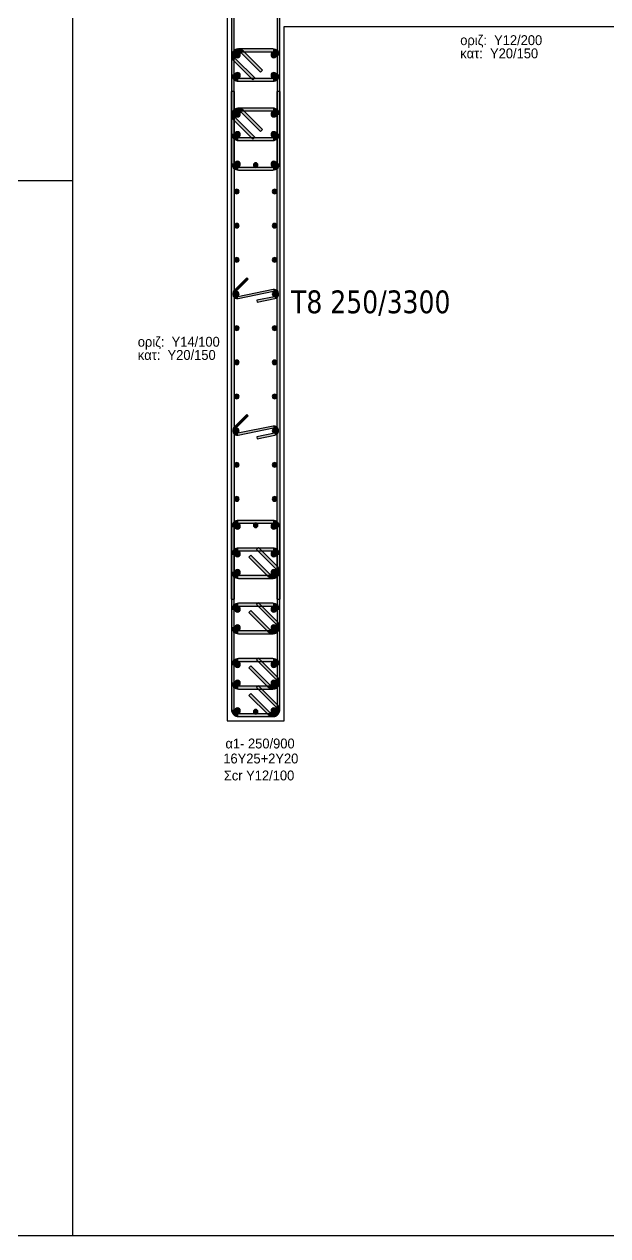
# Model space of a CAD drawing. Header units: millimetres. Extents: x -2171 to 1563, y -1758 to -1505.
# Drawn here: x -1283.82 to -1271, y -1630.29 to -1603.69 of the extents above; entities that cross this region are included whole.
import ezdxf

# ---------------------------------------------------------------- set-up
doc = ezdxf.new("R2010")
doc.units = ezdxf.units.MM
for name, color, linetype in [('-S_TEXT', 3, 'Continuous'), ('Col_Det', 7, 'Continuous'), ('Col_Det_Fill', 7, 'Continuous'), ('Geo_Col_Pro_1', 7, 'Continuous'), ('pinakaki', 153, 'Continuous')]:
    doc.layers.add(name, color=color, linetype=linetype)
doc.styles.add('S1Arl22_b_934_161', font='arial.ttf', dxfattribs={"width": 0.933629, "height": 0.002175})
doc.styles.get("Standard").update_dxf_attribs({"font": 'tahoma.ttf'})

msp = doc.modelspace()

# ---------------------------------------------------------------- hatches: boundary and pattern name
at = {"layer": 'Col_Det_Fill'}
for color, points in [(252, [(-1279.2034, -1602.7374), (-1279.2634, -1602.7374), (-1279.2634, -1606.7474), (-1279.2034, -1606.7474)]), (252, [(-1278.2634, -1606.7474), (-1278.2034, -1606.7474), (-1278.2034, -1602.7374), (-1278.2634, -1602.7374)]), (252, [(-1279.0497, -1604.3238), (-1279.0073, -1604.2814, 0.6681786), (-1279.2634, -1604.3874), (-1279.2034, -1604.3874, -0.6681786)]), (252, [(-1279.1134, -1604.2974), (-1279.1134, -1604.2374, 0.6681786), (-1279.2194, -1604.4935), (-1279.177, -1604.4511, -0.6681786)]), (252, [(-1279.2034, -1604.3874), (-1279.2634, -1604.3874), (-1279.2634, -1604.7974), (-1279.2034, -1604.7974)]), (252, [(-1279.177, -1604.4511), (-1279.2194, -1604.4935), (-1278.7952, -1604.9177), (-1278.7527, -1604.8753)]), (56, [(-1279.1328, -1604.3055, 0.4142136), (-1279.1953, -1604.368, 0.4142136), (-1279.1328, -1604.4305, 0.4142136), (-1279.0703, -1604.368, 0.4142136)]), (252, [(-1278.3534, -1604.2974), (-1278.3534, -1604.2374), (-1279.1134, -1604.2374), (-1279.1134, -1604.2974)]), (252, [(-1278.6255, -1604.748), (-1278.583, -1604.7056), (-1279.0073, -1604.2814), (-1279.0497, -1604.3238)]), (56, [(-1278.3339, -1604.3055, 0.4142136), (-1278.3964, -1604.368, 0.4142136), (-1278.3339, -1604.4305, 0.4142136), (-1278.2714, -1604.368, 0.4142136)]), (252, [(-1278.2634, -1604.3874), (-1278.2034, -1604.3874, 0.4142136), (-1278.3534, -1604.2374), (-1278.3534, -1604.2974, -0.4142136)]), (252, [(-1278.2634, -1604.7974), (-1278.2034, -1604.7974), (-1278.2034, -1604.3874), (-1278.2634, -1604.3874)]), (252, [(-1279.2034, -1604.7974), (-1279.2634, -1604.7974, 0.4142136), (-1279.1134, -1604.9474), (-1279.1134, -1604.8874, -0.4142136)]), (56, [(-1279.1328, -1604.7544, 0.4142136), (-1279.1953, -1604.8169, 0.4142136), (-1279.1328, -1604.8794, 0.4142136), (-1279.0703, -1604.8169, 0.4142136)]), (252, [(-1279.1134, -1604.8874), (-1279.1134, -1604.9474), (-1278.3534, -1604.9474), (-1278.3534, -1604.8874)]), (56, [(-1278.3339, -1604.7544, 0.4142136), (-1278.3964, -1604.8169, 0.4142136), (-1278.3339, -1604.8794, 0.4142136), (-1278.2714, -1604.8169, 0.4142136)]), (252, [(-1278.3534, -1604.8874), (-1278.3534, -1604.9474, 0.4142136), (-1278.2034, -1604.7974), (-1278.2634, -1604.7974, -0.4142136)]), (252, [(-1279.1984, -1605.1701), (-1279.2684, -1605.1701), (-1279.2684, -1616.3148), (-1279.1984, -1616.3148)]), (252, [(-1278.2684, -1616.3148), (-1278.1984, -1616.3148), (-1278.1984, -1605.1701), (-1278.2684, -1605.1701)]), (252, [(-1279.0497, -1605.6238), (-1279.0073, -1605.5814, 0.6681786), (-1279.2634, -1605.6874), (-1279.2034, -1605.6874, -0.6681786)]), (252, [(-1279.1134, -1605.5974), (-1279.1134, -1605.5374, 0.6681786), (-1279.2194, -1605.7935), (-1279.177, -1605.7511, -0.6681786)]), (252, [(-1278.3534, -1605.5974), (-1278.3534, -1605.5374), (-1279.1134, -1605.5374), (-1279.1134, -1605.5974)]), (252, [(-1278.2634, -1605.6874), (-1278.2034, -1605.6874, 0.4142136), (-1278.3534, -1605.5374), (-1278.3534, -1605.5974, -0.4142136)]), (252, [(-1279.2034, -1605.6874), (-1279.2634, -1605.6874), (-1279.2634, -1606.0974), (-1279.2034, -1606.0974)]), (252, [(-1279.177, -1605.7511), (-1279.2194, -1605.7935), (-1278.7952, -1606.2177), (-1278.7527, -1606.1753)]), (56, [(-1279.1328, -1605.6055, 0.4142136), (-1279.1953, -1605.668, 0.4142136), (-1279.1328, -1605.7305, 0.4142136), (-1279.0703, -1605.668, 0.4142136)]), (252, [(-1278.6255, -1606.048), (-1278.583, -1606.0056), (-1279.0073, -1605.5814), (-1279.0497, -1605.6238)]), (56, [(-1278.3339, -1605.6055, 0.4142136), (-1278.3964, -1605.668, 0.4142136), (-1278.3339, -1605.7305, 0.4142136), (-1278.2714, -1605.668, 0.4142136)]), (252, [(-1278.2634, -1606.0974), (-1278.2034, -1606.0974), (-1278.2034, -1605.6874), (-1278.2634, -1605.6874)]), (56, [(-1279.1328, -1606.0544, 0.4142136), (-1279.1953, -1606.1169, 0.4142136), (-1279.1328, -1606.1794, 0.4142136), (-1279.0703, -1606.1169, 0.4142136)]), (56, [(-1278.3339, -1606.0544, 0.4142136), (-1278.3964, -1606.1169, 0.4142136), (-1278.3339, -1606.1794, 0.4142136), (-1278.2714, -1606.1169, 0.4142136)]), (252, [(-1279.2034, -1606.0974), (-1279.2634, -1606.0974, 0.4142136), (-1279.1134, -1606.2474), (-1279.1134, -1606.1874, -0.4142136)]), (252, [(-1279.1134, -1606.1874), (-1279.1134, -1606.2474), (-1278.3534, -1606.2474), (-1278.3534, -1606.1874)]), (252, [(-1278.3534, -1606.1874), (-1278.3534, -1606.2474, 0.4142136), (-1278.2034, -1606.0974), (-1278.2634, -1606.0974, -0.4142136)]), (252, [(-1279.2034, -1606.7474), (-1279.2634, -1606.7474, 0.4142136), (-1279.1134, -1606.8974), (-1279.1134, -1606.8374, -0.4142136)]), (56, [(-1279.1328, -1606.7044, 0.4142136), (-1279.1953, -1606.7669, 0.4142136), (-1279.1328, -1606.8294, 0.4142136), (-1279.0703, -1606.7669, 0.4142136)]), (252, [(-1279.1134, -1606.8374), (-1279.1134, -1606.8974), (-1278.3534, -1606.8974), (-1278.3534, -1606.8374)]), (133, [(-1278.7334, -1606.7374, 0.4142136), (-1278.7834, -1606.7874, 0.4142136), (-1278.7334, -1606.8374, 0.4142136), (-1278.6834, -1606.7874, 0.4142136)]), (56, [(-1278.3339, -1606.7044, 0.4142136), (-1278.3964, -1606.7669, 0.4142136), (-1278.3339, -1606.8294, 0.4142136), (-1278.2714, -1606.7669, 0.4142136)]), (252, [(-1278.3534, -1606.8374), (-1278.3534, -1606.8974, 0.4142136), (-1278.2034, -1606.7474), (-1278.2634, -1606.7474, -0.4142136)]), (133, [(-1279.1484, -1607.4179, 0.4142136), (-1279.0984, -1607.3679, 0.4142136), (-1279.1484, -1607.3179, 0.4142136), (-1279.1984, -1607.3679, 0.4142136)]), (133, [(-1278.3184, -1607.4179, 0.4142136), (-1278.2684, -1607.3679, 0.4142136), (-1278.3184, -1607.3179, 0.4142136), (-1278.3684, -1607.3679, 0.4142136)]), (133, [(-1279.1484, -1608.1678, 0.4142136), (-1279.0984, -1608.1178, 0.4142136), (-1279.1484, -1608.0678, 0.4142136), (-1279.1984, -1608.1178, 0.4142136)]), (133, [(-1278.3184, -1608.1678, 0.4142136), (-1278.2684, -1608.1178, 0.4142136), (-1278.3184, -1608.0678, 0.4142136), (-1278.3684, -1608.1178, 0.4142136)]), (133, [(-1279.1484, -1608.9177, 0.4142136), (-1279.0984, -1608.8677, 0.4142136), (-1279.1484, -1608.8177, 0.4142136), (-1279.1984, -1608.8677, 0.4142136)]), (133, [(-1278.3184, -1608.9177, 0.4142136), (-1278.2684, -1608.8677, 0.4142136), (-1278.3184, -1608.8177, 0.4142136), (-1278.3684, -1608.8677, 0.4142136)]), (252, [(-1279.2091, -1609.5469), (-1279.1808, -1609.5751), (-1278.8979, -1609.2923), (-1278.9262, -1609.264)]), (252, [(-1278.3402, -1609.5587), (-1278.3481, -1609.5195), (-1279.1265, -1609.6764), (-1279.1186, -1609.7156)]), (252, [(-1278.3165, -1609.6764), (-1278.3086, -1609.7156, 1), (-1278.3481, -1609.5195), (-1278.3402, -1609.5587, -1)]), (252, [(-1279.1186, -1609.7156), (-1279.1265, -1609.6764, -0.7426155), (-1279.1808, -1609.5751), (-1279.2091, -1609.5469, 0.7426155)]), (133, [(-1279.1484, -1609.6676, 0.4142136), (-1279.0984, -1609.6176, 0.4142136), (-1279.1484, -1609.5676, 0.4142136), (-1279.1984, -1609.6176, 0.4142136)]), (252, [(-1278.7086, -1609.7554), (-1278.7007, -1609.7946), (-1278.3086, -1609.7156), (-1278.3165, -1609.6764)]), (133, [(-1278.3184, -1609.6676, 0.4142136), (-1278.2684, -1609.6176, 0.4142136), (-1278.3184, -1609.5676, 0.4142136), (-1278.3684, -1609.6176, 0.4142136)]), (133, [(-1279.1484, -1610.4175, 0.4142136), (-1279.0984, -1610.3675, 0.4142136), (-1279.1484, -1610.3175, 0.4142136), (-1279.1984, -1610.3675, 0.4142136)]), (133, [(-1278.3184, -1610.4175, 0.4142136), (-1278.2684, -1610.3675, 0.4142136), (-1278.3184, -1610.3175, 0.4142136), (-1278.3684, -1610.3675, 0.4142136)]), (133, [(-1279.1484, -1611.1674, 0.4142136), (-1279.0984, -1611.1174, 0.4142136), (-1279.1484, -1611.0674, 0.4142136), (-1279.1984, -1611.1174, 0.4142136)]), (133, [(-1278.3184, -1611.1674, 0.4142136), (-1278.2684, -1611.1174, 0.4142136), (-1278.3184, -1611.0674, 0.4142136), (-1278.3684, -1611.1174, 0.4142136)]), (133, [(-1279.1484, -1611.9173, 0.4142136), (-1279.0984, -1611.8673, 0.4142136), (-1279.1484, -1611.8173, 0.4142136), (-1279.1984, -1611.8673, 0.4142136)]), (133, [(-1278.3184, -1611.9173, 0.4142136), (-1278.2684, -1611.8673, 0.4142136), (-1278.3184, -1611.8173, 0.4142136), (-1278.3684, -1611.8673, 0.4142136)]), (252, [(-1279.2091, -1612.5465), (-1279.1808, -1612.5747), (-1278.8979, -1612.2919), (-1278.9262, -1612.2636)]), (252, [(-1279.1186, -1612.7152), (-1279.1265, -1612.676, -0.7426155), (-1279.1808, -1612.5747), (-1279.2091, -1612.5465, 0.7426155)]), (133, [(-1279.1484, -1612.6672, 0.4142136), (-1279.0984, -1612.6172, 0.4142136), (-1279.1484, -1612.5672, 0.4142136), (-1279.1984, -1612.6172, 0.4142136)]), (252, [(-1278.3402, -1612.5583), (-1278.3481, -1612.5191), (-1279.1265, -1612.676), (-1279.1186, -1612.7152)]), (252, [(-1278.7086, -1612.755), (-1278.7007, -1612.7942), (-1278.3086, -1612.7152), (-1278.3165, -1612.676)]), (133, [(-1278.3184, -1612.6672, 0.4142136), (-1278.2684, -1612.6172, 0.4142136), (-1278.3184, -1612.5672, 0.4142136), (-1278.3684, -1612.6172, 0.4142136)]), (252, [(-1278.3165, -1612.676), (-1278.3086, -1612.7152, 1), (-1278.3481, -1612.5191), (-1278.3402, -1612.5583, -1)]), (133, [(-1279.1484, -1613.4171, 0.4142136), (-1279.0984, -1613.3671, 0.4142136), (-1279.1484, -1613.3171, 0.4142136), (-1279.1984, -1613.3671, 0.4142136)]), (133, [(-1278.3184, -1613.4171, 0.4142136), (-1278.2684, -1613.3671, 0.4142136), (-1278.3184, -1613.3171, 0.4142136), (-1278.3684, -1613.3671, 0.4142136)]), (133, [(-1279.1484, -1614.167, 0.4142136), (-1279.0984, -1614.117, 0.4142136), (-1279.1484, -1614.067, 0.4142136), (-1279.1984, -1614.117, 0.4142136)]), (133, [(-1278.3184, -1614.167, 0.4142136), (-1278.2684, -1614.117, 0.4142136), (-1278.3184, -1614.067, 0.4142136), (-1278.3684, -1614.117, 0.4142136)]), (252, [(-1279.1134, -1614.6474), (-1279.1134, -1614.5874, 0.4142136), (-1279.2634, -1614.7374), (-1279.2034, -1614.7374, -0.4142136)]), (252, [(-1278.3534, -1614.6474), (-1278.3534, -1614.5874), (-1279.1134, -1614.5874), (-1279.1134, -1614.6474)]), (252, [(-1278.2634, -1614.7374), (-1278.2034, -1614.7374, 0.4142136), (-1278.3534, -1614.5874), (-1278.3534, -1614.6474, -0.4142136)]), (252, [(-1279.2034, -1614.7374), (-1279.2634, -1614.7374), (-1279.2634, -1618.7474), (-1279.2034, -1618.7474)]), (12, [(-1279.1328, -1614.7805, 0.4142136), (-1279.0703, -1614.718, 0.4142136), (-1279.1328, -1614.6555, 0.4142136), (-1279.1953, -1614.718, 0.4142136)]), (133, [(-1278.7334, -1614.7474, 0.4142136), (-1278.6834, -1614.6974, 0.4142136), (-1278.7334, -1614.6474, 0.4142136), (-1278.7834, -1614.6974, 0.4142136)]), (12, [(-1278.3339, -1614.7805, 0.4142136), (-1278.2714, -1614.718, 0.4142136), (-1278.3339, -1614.6555, 0.4142136), (-1278.3964, -1614.718, 0.4142136)]), (252, [(-1278.2634, -1618.7474), (-1278.2034, -1618.7474), (-1278.2034, -1614.7374), (-1278.2634, -1614.7374)]), (252, [(-1279.1134, -1615.2546), (-1279.1134, -1615.1946, 0.4142136), (-1279.2634, -1615.3446), (-1279.2034, -1615.3446, -0.4142136)]), (252, [(-1279.2034, -1615.3446), (-1279.2634, -1615.3446), (-1279.2634, -1615.7117), (-1279.2034, -1615.7117)]), (56, [(-1279.1328, -1615.3876, 0.4142136), (-1279.0703, -1615.3251, 0.4142136), (-1279.1328, -1615.2626, 0.4142136), (-1279.1953, -1615.3251, 0.4142136)]), (252, [(-1278.3534, -1615.2546), (-1278.3534, -1615.1946), (-1279.1134, -1615.1946), (-1279.1134, -1615.2546)]), (252, [(-1278.8413, -1615.3511), (-1278.8837, -1615.3935), (-1278.4594, -1615.8178), (-1278.417, -1615.7753)]), (252, [(-1278.2897, -1615.6481), (-1278.2473, -1615.6056), (-1278.6716, -1615.1814), (-1278.714, -1615.2238)]), (56, [(-1278.3339, -1615.3876, 0.4142136), (-1278.2714, -1615.3251, 0.4142136), (-1278.3339, -1615.2626, 0.4142136), (-1278.3964, -1615.3251, 0.4142136)]), (252, [(-1278.2634, -1615.3446), (-1278.2034, -1615.3446, 0.4142136), (-1278.3534, -1615.1946), (-1278.3534, -1615.2546, -0.4142136)]), (252, [(-1278.2634, -1615.7117), (-1278.2034, -1615.7117), (-1278.2034, -1615.3446), (-1278.2634, -1615.3446)]), (252, [(-1278.3534, -1615.8017), (-1278.3534, -1615.8617, 0.6681786), (-1278.2473, -1615.6056), (-1278.2897, -1615.6481, -0.6681786)]), (252, [(-1279.2034, -1615.7117), (-1279.2634, -1615.7117, 0.4142136), (-1279.1134, -1615.8617), (-1279.1134, -1615.8017, -0.4142136)]), (56, [(-1279.1328, -1615.7936, 0.4142136), (-1279.0703, -1615.7311, 0.4142136), (-1279.1328, -1615.6686, 0.4142136), (-1279.1953, -1615.7311, 0.4142136)]), (252, [(-1279.1134, -1615.8017), (-1279.1134, -1615.8617), (-1278.3534, -1615.8617), (-1278.3534, -1615.8017)]), (252, [(-1278.417, -1615.7753), (-1278.4594, -1615.8178, 0.6681786), (-1278.2034, -1615.7117), (-1278.2634, -1615.7117, -0.6681786)]), (56, [(-1278.3339, -1615.7936, 0.4142136), (-1278.2714, -1615.7311, 0.4142136), (-1278.3339, -1615.6686, 0.4142136), (-1278.3964, -1615.7311, 0.4142136)]), (252, [(-1279.1134, -1616.4688), (-1279.1134, -1616.4088, 0.4142136), (-1279.2634, -1616.5588), (-1279.2034, -1616.5588, -0.4142136)]), (252, [(-1278.3534, -1616.4688), (-1278.3534, -1616.4088), (-1279.1134, -1616.4088), (-1279.1134, -1616.4688)]), (252, [(-1278.2897, -1616.8623), (-1278.2473, -1616.8199), (-1278.6716, -1616.3957), (-1278.714, -1616.4381)]), (252, [(-1278.2634, -1616.5588), (-1278.2034, -1616.5588, 0.4142136), (-1278.3534, -1616.4088), (-1278.3534, -1616.4688, -0.4142136)]), (252, [(-1279.2034, -1616.5588), (-1279.2634, -1616.5588), (-1279.2634, -1616.926), (-1279.2034, -1616.926)]), (56, [(-1279.1328, -1616.6019, 0.4142136), (-1279.0703, -1616.5394, 0.4142136), (-1279.1328, -1616.4769, 0.4142136), (-1279.1953, -1616.5394, 0.4142136)]), (252, [(-1278.8413, -1616.5654), (-1278.8837, -1616.6078), (-1278.4594, -1617.0321), (-1278.417, -1616.9896)]), (56, [(-1278.3339, -1616.6019, 0.4142136), (-1278.2714, -1616.5394, 0.4142136), (-1278.3339, -1616.4769, 0.4142136), (-1278.3964, -1616.5394, 0.4142136)]), (252, [(-1278.2634, -1616.926), (-1278.2034, -1616.926), (-1278.2034, -1616.5588), (-1278.2634, -1616.5588)]), (252, [(-1279.2034, -1616.926), (-1279.2634, -1616.926, 0.4142136), (-1279.1134, -1617.076), (-1279.1134, -1617.016, -0.4142136)]), (56, [(-1279.1328, -1617.0079, 0.4142136), (-1279.0703, -1616.9454, 0.4142136), (-1279.1328, -1616.8829, 0.4142136), (-1279.1953, -1616.9454, 0.4142136)]), (252, [(-1278.417, -1616.9896), (-1278.4594, -1617.0321, 0.6681786), (-1278.2034, -1616.926), (-1278.2634, -1616.926, -0.6681786)]), (56, [(-1278.3339, -1617.0079, 0.4142136), (-1278.2714, -1616.9454, 0.4142136), (-1278.3339, -1616.8829, 0.4142136), (-1278.3964, -1616.9454, 0.4142136)]), (252, [(-1278.3534, -1617.016), (-1278.3534, -1617.076, 0.6681786), (-1278.2473, -1616.8199), (-1278.2897, -1616.8623, -0.6681786)]), (252, [(-1279.1134, -1617.016), (-1279.1134, -1617.076), (-1278.3534, -1617.076), (-1278.3534, -1617.016)]), (252, [(-1279.1134, -1617.6831), (-1279.1134, -1617.6231, 0.4142136), (-1279.2634, -1617.7731), (-1279.2034, -1617.7731, -0.4142136)]), (252, [(-1279.2034, -1617.7731), (-1279.2634, -1617.7731), (-1279.2634, -1618.1403), (-1279.2034, -1618.1403)]), (56, [(-1279.1328, -1617.8162, 0.4142136), (-1279.0703, -1617.7537, 0.4142136), (-1279.1328, -1617.6912, 0.4142136), (-1279.1953, -1617.7537, 0.4142136)]), (252, [(-1278.3534, -1617.6831), (-1278.3534, -1617.6231), (-1279.1134, -1617.6231), (-1279.1134, -1617.6831)]), (252, [(-1278.8413, -1617.7796), (-1278.8837, -1617.8221), (-1278.4594, -1618.2463), (-1278.417, -1618.2039)]), (252, [(-1278.2897, -1618.0766), (-1278.2473, -1618.0342), (-1278.6716, -1617.6099), (-1278.714, -1617.6524)]), (56, [(-1278.3339, -1617.8162, 0.4142136), (-1278.2714, -1617.7537, 0.4142136), (-1278.3339, -1617.6912, 0.4142136), (-1278.3964, -1617.7537, 0.4142136)]), (252, [(-1278.2634, -1617.7731), (-1278.2034, -1617.7731, 0.4142136), (-1278.3534, -1617.6231), (-1278.3534, -1617.6831, -0.4142136)]), (252, [(-1278.2634, -1618.1403), (-1278.2034, -1618.1403), (-1278.2034, -1617.7731), (-1278.2634, -1617.7731)]), (252, [(-1278.3534, -1618.2303), (-1278.3534, -1618.2903, 0.6681786), (-1278.2473, -1618.0342), (-1278.2897, -1618.0766, -0.6681786)]), (252, [(-1279.2034, -1618.1403), (-1279.2634, -1618.1403, 0.4142136), (-1279.1134, -1618.2903), (-1279.1134, -1618.2303, -0.4142136)]), (56, [(-1279.1328, -1618.2222, 0.4142136), (-1279.0703, -1618.1597, 0.4142136), (-1279.1328, -1618.0972, 0.4142136), (-1279.1953, -1618.1597, 0.4142136)]), (252, [(-1279.1134, -1618.2303), (-1279.1134, -1618.2903), (-1278.3534, -1618.2903), (-1278.3534, -1618.2303)]), (252, [(-1278.2897, -1618.6838), (-1278.2473, -1618.6414), (-1278.6716, -1618.2171), (-1278.714, -1618.2595)]), (252, [(-1278.417, -1618.2039), (-1278.4594, -1618.2463, 0.6681786), (-1278.2034, -1618.1403), (-1278.2634, -1618.1403, -0.6681786)]), (56, [(-1278.3339, -1618.2222, 0.4142136), (-1278.2714, -1618.1597, 0.4142136), (-1278.3339, -1618.0972, 0.4142136), (-1278.3964, -1618.1597, 0.4142136)]), (252, [(-1278.8413, -1618.3868), (-1278.8837, -1618.4292), (-1278.4594, -1618.8535), (-1278.417, -1618.8111)]), (252, [(-1279.2034, -1618.7474), (-1279.2634, -1618.7474, 0.4142136), (-1279.1134, -1618.8974), (-1279.1134, -1618.8374, -0.4142136)]), (12, [(-1279.1328, -1618.8294, 0.4142136), (-1279.0703, -1618.7669, 0.4142136), (-1279.1328, -1618.7044, 0.4142136), (-1279.1953, -1618.7669, 0.4142136)]), (252, [(-1279.1134, -1618.8374), (-1279.1134, -1618.8974), (-1278.3534, -1618.8974), (-1278.3534, -1618.8374)]), (133, [(-1278.7334, -1618.8374, 0.4142136), (-1278.6834, -1618.7874, 0.4142136), (-1278.7334, -1618.7374, 0.4142136), (-1278.7834, -1618.7874, 0.4142136)]), (252, [(-1278.417, -1618.8111), (-1278.4594, -1618.8535, 0.6681786), (-1278.2034, -1618.7474), (-1278.2634, -1618.7474, -0.6681786)]), (12, [(-1278.3339, -1618.8294, 0.4142136), (-1278.2714, -1618.7669, 0.4142136), (-1278.3339, -1618.7044, 0.4142136), (-1278.3964, -1618.7669, 0.4142136)]), (252, [(-1278.3534, -1618.8374), (-1278.3534, -1618.8974, 0.6681786), (-1278.2473, -1618.6414), (-1278.2897, -1618.6838, -0.6681786)])]:
    msp.add_hatch(color=color, dxfattribs=at).paths.add_polyline_path(points)

# ---------------------------------------------------------------- linework, layer by layer
at = {"layer": '-S_TEXT', "ltscale": 5}
msp.add_lwpolyline([(-1313.453, -1590.2497), (-1255.3055, -1590.2497), (-1255.3055, -1630.2944), (-1313.453, -1630.2944)], close=True, dxfattribs=at)
at = {"layer": 'Col_Det', "color": 7}
for points in [[(-1279.3584, -1602.4924), (-1279.3584, -1618.9924)], [(-1279.2634, -1602.7374), (-1279.2634, -1606.7474)], [(-1279.2034, -1606.7474), (-1279.2034, -1602.7374)], [(-1278.2634, -1602.7374), (-1278.2634, -1606.7474)], [(-1278.2034, -1606.7474), (-1278.2034, -1602.7374)], [(-1278.1084, -1618.9924), (-1278.1084, -1603.7424)], [(-1278.1084, -1603.7424), (-1268.1084, -1603.7424)], [(-1279.2634, -1604.3874), (-1279.2634, -1604.7974)], [(-1279.2034, -1604.7974), (-1279.2034, -1604.3874)], [(-1278.7527, -1604.8753), (-1279.177, -1604.4511)], [(-1278.3534, -1604.2374), (-1279.1134, -1604.2374)], [(-1279.1134, -1604.2974), (-1278.3534, -1604.2974)], [(-1279.0497, -1604.3238), (-1278.6255, -1604.748)], [(-1278.583, -1604.7056), (-1279.0073, -1604.2814)], [(-1278.2634, -1604.3874), (-1278.2634, -1604.7974)], [(-1278.2034, -1604.7974), (-1278.2034, -1604.3874)], [(-1279.2194, -1604.4935), (-1278.7952, -1604.9177)], [(-1278.6255, -1604.748), (-1278.583, -1604.7056)], [(-1278.3534, -1604.8874), (-1279.1134, -1604.8874)], [(-1279.1134, -1604.9474), (-1278.3534, -1604.9474)], [(-1278.7952, -1604.9177), (-1278.7527, -1604.8753)], [(-1279.1984, -1605.1701), (-1279.2684, -1605.1701)], [(-1279.2684, -1605.1701), (-1279.2684, -1616.3148)], [(-1279.1984, -1616.3148), (-1279.1984, -1605.1701)], [(-1278.1984, -1605.1701), (-1278.2684, -1605.1701)], [(-1278.2684, -1605.1701), (-1278.2684, -1616.3148)], [(-1278.1984, -1616.3148), (-1278.1984, -1605.1701)], [(-1278.3534, -1605.5374), (-1279.1134, -1605.5374)], [(-1279.2634, -1605.6874), (-1279.2634, -1606.0974)], [(-1279.2194, -1605.7935), (-1278.7952, -1606.2177)], [(-1279.2034, -1606.0974), (-1279.2034, -1605.6874)], [(-1278.7527, -1606.1753), (-1279.177, -1605.7511)], [(-1279.1134, -1605.5974), (-1278.3534, -1605.5974)], [(-1279.0497, -1605.6238), (-1278.6255, -1606.048)], [(-1278.583, -1606.0056), (-1279.0073, -1605.5814)], [(-1278.2634, -1605.6874), (-1278.2634, -1606.0974)], [(-1278.2034, -1606.0974), (-1278.2034, -1605.6874)], [(-1278.6255, -1606.048), (-1278.583, -1606.0056)], [(-1278.3534, -1606.1874), (-1279.1134, -1606.1874)], [(-1279.1134, -1606.2474), (-1278.3534, -1606.2474)], [(-1278.7952, -1606.2177), (-1278.7527, -1606.1753)], [(-1278.3534, -1606.8374), (-1279.1134, -1606.8374)], [(-1279.1134, -1606.8974), (-1278.3534, -1606.8974)], [(-1278.9262, -1609.264), (-1279.2091, -1609.5469)], [(-1278.8979, -1609.2923), (-1278.9262, -1609.264)], [(-1279.1808, -1609.5751), (-1278.8979, -1609.2923)], [(-1278.3481, -1609.5195), (-1279.1265, -1609.6764)], [(-1279.1186, -1609.7156), (-1278.3402, -1609.5587)], [(-1278.3165, -1609.6764), (-1278.7086, -1609.7554)], [(-1278.7086, -1609.7554), (-1278.7007, -1609.7946)], [(-1278.7007, -1609.7946), (-1278.3086, -1609.7156)], [(-1278.9262, -1612.2636), (-1279.2091, -1612.5465)], [(-1279.1808, -1612.5747), (-1278.8979, -1612.2919)], [(-1278.8979, -1612.2919), (-1278.9262, -1612.2636)], [(-1278.3481, -1612.5191), (-1279.1265, -1612.676)], [(-1279.1186, -1612.7152), (-1278.3402, -1612.5583)], [(-1278.3165, -1612.676), (-1278.7086, -1612.755)], [(-1278.7007, -1612.7942), (-1278.3086, -1612.7152)], [(-1278.7086, -1612.755), (-1278.7007, -1612.7942)], [(-1278.3534, -1614.5874), (-1279.1134, -1614.5874)], [(-1279.2634, -1614.7374), (-1279.2634, -1618.7474)], [(-1279.2034, -1618.7474), (-1279.2034, -1614.7374)], [(-1279.1134, -1614.6474), (-1278.3534, -1614.6474)], [(-1278.2634, -1614.7374), (-1278.2634, -1618.7474)], [(-1278.2034, -1618.7474), (-1278.2034, -1614.7374)], [(-1279.2634, -1615.3446), (-1279.2634, -1615.7117)], [(-1279.2034, -1615.7117), (-1279.2034, -1615.3446)], [(-1278.3534, -1615.1946), (-1279.1134, -1615.1946)], [(-1279.1134, -1615.2546), (-1278.3534, -1615.2546)], [(-1278.8413, -1615.3511), (-1278.8837, -1615.3935)], [(-1278.417, -1615.7753), (-1278.8413, -1615.3511)], [(-1278.6716, -1615.1814), (-1278.714, -1615.2238)], [(-1278.714, -1615.2238), (-1278.2897, -1615.6481)], [(-1278.2473, -1615.6056), (-1278.6716, -1615.1814)], [(-1278.2634, -1615.3446), (-1278.2634, -1615.7117)], [(-1278.2034, -1615.7117), (-1278.2034, -1615.3446)], [(-1278.8837, -1615.3935), (-1278.4594, -1615.8178)], [(-1278.3534, -1615.8017), (-1279.1134, -1615.8017)], [(-1279.1134, -1615.8617), (-1278.3534, -1615.8617)], [(-1279.2684, -1616.3148), (-1279.1984, -1616.3148)], [(-1278.3534, -1616.4088), (-1279.1134, -1616.4088)], [(-1278.6716, -1616.3957), (-1278.714, -1616.4381)], [(-1278.714, -1616.4381), (-1278.2897, -1616.8623)], [(-1278.2473, -1616.8199), (-1278.6716, -1616.3957)], [(-1278.2684, -1616.3148), (-1278.1984, -1616.3148)], [(-1279.2634, -1616.5588), (-1279.2634, -1616.926)], [(-1279.2034, -1616.926), (-1279.2034, -1616.5588)], [(-1279.1134, -1616.4688), (-1278.3534, -1616.4688)], [(-1278.8413, -1616.5654), (-1278.8837, -1616.6078)], [(-1278.8837, -1616.6078), (-1278.4594, -1617.0321)], [(-1278.417, -1616.9896), (-1278.8413, -1616.5654)], [(-1278.2634, -1616.5588), (-1278.2634, -1616.926)], [(-1278.2034, -1616.926), (-1278.2034, -1616.5588)], [(-1278.3534, -1617.016), (-1279.1134, -1617.016)], [(-1279.1134, -1617.076), (-1278.3534, -1617.076)], [(-1279.2634, -1617.7731), (-1279.2634, -1618.1403)], [(-1279.2034, -1618.1403), (-1279.2034, -1617.7731)], [(-1278.3534, -1617.6231), (-1279.1134, -1617.6231)], [(-1279.1134, -1617.6831), (-1278.3534, -1617.6831)], [(-1278.8413, -1617.7796), (-1278.8837, -1617.8221)], [(-1278.417, -1618.2039), (-1278.8413, -1617.7796)], [(-1278.6716, -1617.6099), (-1278.714, -1617.6524)], [(-1278.714, -1617.6524), (-1278.2897, -1618.0766)], [(-1278.2473, -1618.0342), (-1278.6716, -1617.6099)], [(-1278.2634, -1617.7731), (-1278.2634, -1618.1403)], [(-1278.2034, -1618.1403), (-1278.2034, -1617.7731)], [(-1278.8837, -1617.8221), (-1278.4594, -1618.2463)], [(-1278.3534, -1618.2303), (-1279.1134, -1618.2303)], [(-1279.1134, -1618.2903), (-1278.3534, -1618.2903)], [(-1278.6716, -1618.2171), (-1278.714, -1618.2595)], [(-1278.714, -1618.2595), (-1278.2897, -1618.6838)], [(-1278.2473, -1618.6414), (-1278.6716, -1618.2171)], [(-1278.8413, -1618.3868), (-1278.8837, -1618.4292)], [(-1278.8837, -1618.4292), (-1278.4594, -1618.8535)], [(-1278.417, -1618.8111), (-1278.8413, -1618.3868)], [(-1278.3534, -1618.8374), (-1279.1134, -1618.8374)], [(-1279.3584, -1618.9924), (-1278.1084, -1618.9924)], [(-1279.1134, -1618.8974), (-1278.3534, -1618.8974)]]:
    msp.add_lwpolyline(points, dxfattribs=at)
for points in [[(-1279.0073, -1604.2814, 0.6681786), (-1279.2634, -1604.3874)], [(-1279.1134, -1604.2374, 0.6681786), (-1279.2194, -1604.4935)], [(-1279.2034, -1604.3874, -0.6681786), (-1279.0497, -1604.3238, -0.6681786)], [(-1279.177, -1604.4511, -0.6681786), (-1279.1134, -1604.2974, -0.6681786)], [(-1279.1328, -1604.3055, 0.4142136), (-1279.1953, -1604.368, 0.4142136)], [(-1279.1953, -1604.368, 0.4142136), (-1279.1328, -1604.4305, 0.4142136)], [(-1279.0703, -1604.368, 0.4142136), (-1279.1328, -1604.3055, 0.4142136)], [(-1279.1328, -1604.4305, 0.4142136), (-1279.0703, -1604.368, 0.4142136)], [(-1278.3339, -1604.3055, 0.4142136), (-1278.3964, -1604.368, 0.4142136)], [(-1278.3964, -1604.368, 0.4142136), (-1278.3339, -1604.4305, 0.4142136)], [(-1278.2034, -1604.3874, 0.4142136), (-1278.3534, -1604.2374)], [(-1278.3534, -1604.2974, -0.4142136), (-1278.2634, -1604.3874, -0.4142136)], [(-1278.2714, -1604.368, 0.4142136), (-1278.3339, -1604.3055, 0.4142136)], [(-1278.3339, -1604.4305, 0.4142136), (-1278.2714, -1604.368, 0.4142136)], [(-1279.2634, -1604.7974, 0.4142136), (-1279.1134, -1604.9474)], [(-1279.1134, -1604.8874, -0.4142136), (-1279.2034, -1604.7974, -0.4142136)], [(-1279.1328, -1604.7544, 0.4142136), (-1279.1953, -1604.8169, 0.4142136)], [(-1279.1953, -1604.8169, 0.4142136), (-1279.1328, -1604.8794, 0.4142136)], [(-1279.0703, -1604.8169, 0.4142136), (-1279.1328, -1604.7544, 0.4142136)], [(-1279.1328, -1604.8794, 0.4142136), (-1279.0703, -1604.8169, 0.4142136)], [(-1278.3339, -1604.7544, 0.4142136), (-1278.3964, -1604.8169, 0.4142136)], [(-1278.3964, -1604.8169, 0.4142136), (-1278.3339, -1604.8794, 0.4142136)], [(-1278.3534, -1604.9474, 0.4142136), (-1278.2034, -1604.7974)], [(-1278.2634, -1604.7974, -0.4142136), (-1278.3534, -1604.8874, -0.4142136)], [(-1278.2714, -1604.8169, 0.4142136), (-1278.3339, -1604.7544, 0.4142136)], [(-1278.3339, -1604.8794, 0.4142136), (-1278.2714, -1604.8169, 0.4142136)], [(-1279.0073, -1605.5814, 0.6681786), (-1279.2634, -1605.6874)], [(-1279.1134, -1605.5374, 0.6681786), (-1279.2194, -1605.7935)], [(-1278.2034, -1605.6874, 0.4142136), (-1278.3534, -1605.5374)], [(-1279.2034, -1605.6874, -0.6681786), (-1279.0497, -1605.6238, -0.6681786)], [(-1279.177, -1605.7511, -0.6681786), (-1279.1134, -1605.5974, -0.6681786)], [(-1279.1328, -1605.6055, 0.4142136), (-1279.1953, -1605.668, 0.4142136)], [(-1279.1953, -1605.668, 0.4142136), (-1279.1328, -1605.7305, 0.4142136)], [(-1279.0703, -1605.668, 0.4142136), (-1279.1328, -1605.6055, 0.4142136)], [(-1279.1328, -1605.7305, 0.4142136), (-1279.0703, -1605.668, 0.4142136)], [(-1278.3339, -1605.6055, 0.4142136), (-1278.3964, -1605.668, 0.4142136)], [(-1278.3964, -1605.668, 0.4142136), (-1278.3339, -1605.7305, 0.4142136)], [(-1278.3534, -1605.5974, -0.4142136), (-1278.2634, -1605.6874, -0.4142136)], [(-1278.2714, -1605.668, 0.4142136), (-1278.3339, -1605.6055, 0.4142136)], [(-1278.3339, -1605.7305, 0.4142136), (-1278.2714, -1605.668, 0.4142136)], [(-1279.1328, -1606.0544, 0.4142136), (-1279.1953, -1606.1169, 0.4142136)], [(-1279.0703, -1606.1169, 0.4142136), (-1279.1328, -1606.0544, 0.4142136)], [(-1278.3339, -1606.0544, 0.4142136), (-1278.3964, -1606.1169, 0.4142136)], [(-1278.2714, -1606.1169, 0.4142136), (-1278.3339, -1606.0544, 0.4142136)], [(-1279.2634, -1606.0974, 0.4142136), (-1279.1134, -1606.2474)], [(-1279.1134, -1606.1874, -0.4142136), (-1279.2034, -1606.0974, -0.4142136)], [(-1279.1953, -1606.1169, 0.4142136), (-1279.1328, -1606.1794, 0.4142136)], [(-1279.1328, -1606.1794, 0.4142136), (-1279.0703, -1606.1169, 0.4142136)], [(-1278.3964, -1606.1169, 0.4142136), (-1278.3339, -1606.1794, 0.4142136)], [(-1278.3534, -1606.2474, 0.4142136), (-1278.2034, -1606.0974)], [(-1278.2634, -1606.0974, -0.4142136), (-1278.3534, -1606.1874, -0.4142136)], [(-1278.3339, -1606.1794, 0.4142136), (-1278.2714, -1606.1169, 0.4142136)], [(-1279.2634, -1606.7474, 0.4142136), (-1279.1134, -1606.8974)], [(-1279.1134, -1606.8374, -0.4142136), (-1279.2034, -1606.7474, -0.4142136)], [(-1279.1328, -1606.7044, 0.4142136), (-1279.1953, -1606.7669, 0.4142136)], [(-1279.1953, -1606.7669, 0.4142136), (-1279.1328, -1606.8294, 0.4142136)], [(-1279.0703, -1606.7669, 0.4142136), (-1279.1328, -1606.7044, 0.4142136)], [(-1279.1328, -1606.8294, 0.4142136), (-1279.0703, -1606.7669, 0.4142136)], [(-1278.7334, -1606.7374, 0.4142136), (-1278.7834, -1606.7874, 0.4142136)], [(-1278.7834, -1606.7874, 0.4142136), (-1278.7334, -1606.8374, 0.4142136)], [(-1278.6834, -1606.7874, 0.4142136), (-1278.7334, -1606.7374, 0.4142136)], [(-1278.7334, -1606.8374, 0.4142136), (-1278.6834, -1606.7874, 0.4142136)], [(-1278.3339, -1606.7044, 0.4142136), (-1278.3964, -1606.7669, 0.4142136)], [(-1278.3964, -1606.7669, 0.4142136), (-1278.3339, -1606.8294, 0.4142136)], [(-1278.3534, -1606.8974, 0.4142136), (-1278.2034, -1606.7474)], [(-1278.2634, -1606.7474, -0.4142136), (-1278.3534, -1606.8374, -0.4142136)], [(-1278.2714, -1606.7669, 0.4142136), (-1278.3339, -1606.7044, 0.4142136)], [(-1278.3339, -1606.8294, 0.4142136), (-1278.2714, -1606.7669, 0.4142136)], [(-1279.1484, -1607.3179, 0.4142136), (-1279.1984, -1607.3679, 0.4142136)], [(-1279.1984, -1607.3679, 0.4142136), (-1279.1484, -1607.4179, 0.4142136)], [(-1279.0984, -1607.3679, 0.4142136), (-1279.1484, -1607.3179, 0.4142136)], [(-1279.1484, -1607.4179, 0.4142136), (-1279.0984, -1607.3679, 0.4142136)], [(-1278.3184, -1607.3179, 0.4142136), (-1278.3684, -1607.3679, 0.4142136)], [(-1278.3684, -1607.3679, 0.4142136), (-1278.3184, -1607.4179, 0.4142136)], [(-1278.2684, -1607.3679, 0.4142136), (-1278.3184, -1607.3179, 0.4142136)], [(-1278.3184, -1607.4179, 0.4142136), (-1278.2684, -1607.3679, 0.4142136)], [(-1279.1484, -1608.0678, 0.4142136), (-1279.1984, -1608.1178, 0.4142136)], [(-1279.1984, -1608.1178, 0.4142136), (-1279.1484, -1608.1678, 0.4142136)], [(-1279.0984, -1608.1178, 0.4142136), (-1279.1484, -1608.0678, 0.4142136)], [(-1279.1484, -1608.1678, 0.4142136), (-1279.0984, -1608.1178, 0.4142136)], [(-1278.3184, -1608.0678, 0.4142136), (-1278.3684, -1608.1178, 0.4142136)], [(-1278.3684, -1608.1178, 0.4142136), (-1278.3184, -1608.1678, 0.4142136)], [(-1278.2684, -1608.1178, 0.4142136), (-1278.3184, -1608.0678, 0.4142136)], [(-1278.3184, -1608.1678, 0.4142136), (-1278.2684, -1608.1178, 0.4142136)], [(-1279.1484, -1608.8177, 0.4142136), (-1279.1984, -1608.8677, 0.4142136)], [(-1279.1984, -1608.8677, 0.4142136), (-1279.1484, -1608.9177, 0.4142136)], [(-1279.0984, -1608.8677, 0.4142136), (-1279.1484, -1608.8177, 0.4142136)], [(-1279.1484, -1608.9177, 0.4142136), (-1279.0984, -1608.8677, 0.4142136)], [(-1278.3184, -1608.8177, 0.4142136), (-1278.3684, -1608.8677, 0.4142136)], [(-1278.3684, -1608.8677, 0.4142136), (-1278.3184, -1608.9177, 0.4142136)], [(-1278.2684, -1608.8677, 0.4142136), (-1278.3184, -1608.8177, 0.4142136)], [(-1278.3184, -1608.9177, 0.4142136), (-1278.2684, -1608.8677, 0.4142136)], [(-1278.3086, -1609.7156, 1), (-1278.3481, -1609.5195)], [(-1279.2091, -1609.5469, 0.7426155), (-1279.1186, -1609.7156, 0.7426155)], [(-1279.1484, -1609.5676, 0.4142136), (-1279.1984, -1609.6176, 0.4142136)], [(-1279.1265, -1609.6764, -0.7426155), (-1279.1808, -1609.5751)], [(-1279.1984, -1609.6176, 0.4142136), (-1279.1484, -1609.6676, 0.4142136)], [(-1279.0984, -1609.6176, 0.4142136), (-1279.1484, -1609.5676, 0.4142136)], [(-1279.1484, -1609.6676, 0.4142136), (-1279.0984, -1609.6176, 0.4142136)], [(-1278.3184, -1609.5676, 0.4142136), (-1278.3684, -1609.6176, 0.4142136)], [(-1278.3684, -1609.6176, 0.4142136), (-1278.3184, -1609.6676, 0.4142136)], [(-1278.3402, -1609.5587, -1), (-1278.3165, -1609.6764, -1)], [(-1278.2684, -1609.6176, 0.4142136), (-1278.3184, -1609.5676, 0.4142136)], [(-1278.3184, -1609.6676, 0.4142136), (-1278.2684, -1609.6176, 0.4142136)], [(-1279.1484, -1610.3175, 0.4142136), (-1279.1984, -1610.3675, 0.4142136)], [(-1279.0984, -1610.3675, 0.4142136), (-1279.1484, -1610.3175, 0.4142136)], [(-1278.3184, -1610.3175, 0.4142136), (-1278.3684, -1610.3675, 0.4142136)], [(-1278.2684, -1610.3675, 0.4142136), (-1278.3184, -1610.3175, 0.4142136)], [(-1279.1984, -1610.3675, 0.4142136), (-1279.1484, -1610.4175, 0.4142136)], [(-1279.1484, -1610.4175, 0.4142136), (-1279.0984, -1610.3675, 0.4142136)], [(-1278.3684, -1610.3675, 0.4142136), (-1278.3184, -1610.4175, 0.4142136)], [(-1278.3184, -1610.4175, 0.4142136), (-1278.2684, -1610.3675, 0.4142136)], [(-1279.1484, -1611.0674, 0.4142136), (-1279.1984, -1611.1174, 0.4142136)], [(-1279.1984, -1611.1174, 0.4142136), (-1279.1484, -1611.1674, 0.4142136)], [(-1279.0984, -1611.1174, 0.4142136), (-1279.1484, -1611.0674, 0.4142136)], [(-1279.1484, -1611.1674, 0.4142136), (-1279.0984, -1611.1174, 0.4142136)], [(-1278.3184, -1611.0674, 0.4142136), (-1278.3684, -1611.1174, 0.4142136)], [(-1278.3684, -1611.1174, 0.4142136), (-1278.3184, -1611.1674, 0.4142136)], [(-1278.2684, -1611.1174, 0.4142136), (-1278.3184, -1611.0674, 0.4142136)], [(-1278.3184, -1611.1674, 0.4142136), (-1278.2684, -1611.1174, 0.4142136)], [(-1279.1484, -1611.8173, 0.4142136), (-1279.1984, -1611.8673, 0.4142136)], [(-1279.1984, -1611.8673, 0.4142136), (-1279.1484, -1611.9173, 0.4142136)], [(-1279.0984, -1611.8673, 0.4142136), (-1279.1484, -1611.8173, 0.4142136)], [(-1279.1484, -1611.9173, 0.4142136), (-1279.0984, -1611.8673, 0.4142136)], [(-1278.3184, -1611.8173, 0.4142136), (-1278.3684, -1611.8673, 0.4142136)], [(-1278.3684, -1611.8673, 0.4142136), (-1278.3184, -1611.9173, 0.4142136)], [(-1278.2684, -1611.8673, 0.4142136), (-1278.3184, -1611.8173, 0.4142136)], [(-1278.3184, -1611.9173, 0.4142136), (-1278.2684, -1611.8673, 0.4142136)], [(-1279.2091, -1612.5465, 0.7426155), (-1279.1186, -1612.7152, 0.7426155)], [(-1279.1484, -1612.5672, 0.4142136), (-1279.1984, -1612.6172, 0.4142136)], [(-1279.1265, -1612.676, -0.7426155), (-1279.1808, -1612.5747)], [(-1279.1984, -1612.6172, 0.4142136), (-1279.1484, -1612.6672, 0.4142136)], [(-1279.0984, -1612.6172, 0.4142136), (-1279.1484, -1612.5672, 0.4142136)], [(-1279.1484, -1612.6672, 0.4142136), (-1279.0984, -1612.6172, 0.4142136)], [(-1278.3184, -1612.5672, 0.4142136), (-1278.3684, -1612.6172, 0.4142136)], [(-1278.3684, -1612.6172, 0.4142136), (-1278.3184, -1612.6672, 0.4142136)], [(-1278.3086, -1612.7152, 1), (-1278.3481, -1612.5191)], [(-1278.3402, -1612.5583, -1), (-1278.3165, -1612.676, -1)], [(-1278.2684, -1612.6172, 0.4142136), (-1278.3184, -1612.5672, 0.4142136)], [(-1278.3184, -1612.6672, 0.4142136), (-1278.2684, -1612.6172, 0.4142136)], [(-1279.1484, -1613.3171, 0.4142136), (-1279.1984, -1613.3671, 0.4142136)], [(-1279.1984, -1613.3671, 0.4142136), (-1279.1484, -1613.4171, 0.4142136)], [(-1279.0984, -1613.3671, 0.4142136), (-1279.1484, -1613.3171, 0.4142136)], [(-1279.1484, -1613.4171, 0.4142136), (-1279.0984, -1613.3671, 0.4142136)], [(-1278.3184, -1613.3171, 0.4142136), (-1278.3684, -1613.3671, 0.4142136)], [(-1278.3684, -1613.3671, 0.4142136), (-1278.3184, -1613.4171, 0.4142136)], [(-1278.2684, -1613.3671, 0.4142136), (-1278.3184, -1613.3171, 0.4142136)], [(-1278.3184, -1613.4171, 0.4142136), (-1278.2684, -1613.3671, 0.4142136)], [(-1279.1484, -1614.067, 0.4142136), (-1279.1984, -1614.117, 0.4142136)], [(-1279.1984, -1614.117, 0.4142136), (-1279.1484, -1614.167, 0.4142136)], [(-1279.0984, -1614.117, 0.4142136), (-1279.1484, -1614.067, 0.4142136)], [(-1279.1484, -1614.167, 0.4142136), (-1279.0984, -1614.117, 0.4142136)], [(-1278.3184, -1614.067, 0.4142136), (-1278.3684, -1614.117, 0.4142136)], [(-1278.3684, -1614.117, 0.4142136), (-1278.3184, -1614.167, 0.4142136)], [(-1278.2684, -1614.117, 0.4142136), (-1278.3184, -1614.067, 0.4142136)], [(-1278.3184, -1614.167, 0.4142136), (-1278.2684, -1614.117, 0.4142136)], [(-1279.1134, -1614.5874, 0.4142136), (-1279.2634, -1614.7374)], [(-1278.2034, -1614.7374, 0.4142136), (-1278.3534, -1614.5874)], [(-1279.2034, -1614.7374, -0.4142136), (-1279.1134, -1614.6474, -0.4142136)], [(-1279.1328, -1614.6555, 0.4142136), (-1279.1953, -1614.718, 0.4142136)], [(-1279.1953, -1614.718, 0.4142136), (-1279.1328, -1614.7805, 0.4142136)], [(-1279.0703, -1614.718, 0.4142136), (-1279.1328, -1614.6555, 0.4142136)], [(-1279.1328, -1614.7805, 0.4142136), (-1279.0703, -1614.718, 0.4142136)], [(-1278.7334, -1614.6474, 0.4142136), (-1278.7834, -1614.6974, 0.4142136)], [(-1278.7834, -1614.6974, 0.4142136), (-1278.7334, -1614.7474, 0.4142136)], [(-1278.6834, -1614.6974, 0.4142136), (-1278.7334, -1614.6474, 0.4142136)], [(-1278.7334, -1614.7474, 0.4142136), (-1278.6834, -1614.6974, 0.4142136)], [(-1278.3339, -1614.6555, 0.4142136), (-1278.3964, -1614.718, 0.4142136)], [(-1278.3964, -1614.718, 0.4142136), (-1278.3339, -1614.7805, 0.4142136)], [(-1278.3534, -1614.6474, -0.4142136), (-1278.2634, -1614.7374, -0.4142136)], [(-1278.2714, -1614.718, 0.4142136), (-1278.3339, -1614.6555, 0.4142136)], [(-1278.3339, -1614.7805, 0.4142136), (-1278.2714, -1614.718, 0.4142136)], [(-1279.1134, -1615.1946, 0.4142136), (-1279.2634, -1615.3446)], [(-1279.2034, -1615.3446, -0.4142136), (-1279.1134, -1615.2546, -0.4142136)], [(-1279.1328, -1615.2626, 0.4142136), (-1279.1953, -1615.3251, 0.4142136)], [(-1279.1953, -1615.3251, 0.4142136), (-1279.1328, -1615.3876, 0.4142136)], [(-1279.0703, -1615.3251, 0.4142136), (-1279.1328, -1615.2626, 0.4142136)], [(-1279.1328, -1615.3876, 0.4142136), (-1279.0703, -1615.3251, 0.4142136)], [(-1278.3339, -1615.2626, 0.4142136), (-1278.3964, -1615.3251, 0.4142136)], [(-1278.3964, -1615.3251, 0.4142136), (-1278.3339, -1615.3876, 0.4142136)], [(-1278.2034, -1615.3446, 0.4142136), (-1278.3534, -1615.1946)], [(-1278.3534, -1615.2546, -0.4142136), (-1278.2634, -1615.3446, -0.4142136)], [(-1278.2714, -1615.3251, 0.4142136), (-1278.3339, -1615.2626, 0.4142136)], [(-1278.3339, -1615.3876, 0.4142136), (-1278.2714, -1615.3251, 0.4142136)], [(-1278.3534, -1615.8617, 0.6681786), (-1278.2473, -1615.6056)], [(-1278.2897, -1615.6481, -0.6681786), (-1278.3534, -1615.8017, -0.6681786)], [(-1279.2634, -1615.7117, 0.4142136), (-1279.1134, -1615.8617)], [(-1279.1134, -1615.8017, -0.4142136), (-1279.2034, -1615.7117, -0.4142136)], [(-1279.1328, -1615.6686, 0.4142136), (-1279.1953, -1615.7311, 0.4142136)], [(-1279.1953, -1615.7311, 0.4142136), (-1279.1328, -1615.7936, 0.4142136)], [(-1279.0703, -1615.7311, 0.4142136), (-1279.1328, -1615.6686, 0.4142136)], [(-1279.1328, -1615.7936, 0.4142136), (-1279.0703, -1615.7311, 0.4142136)], [(-1278.4594, -1615.8178, 0.6681786), (-1278.2034, -1615.7117)], [(-1278.2634, -1615.7117, -0.6681786), (-1278.417, -1615.7753, -0.6681786)], [(-1278.3339, -1615.6686, 0.4142136), (-1278.3964, -1615.7311, 0.4142136)], [(-1278.3964, -1615.7311, 0.4142136), (-1278.3339, -1615.7936, 0.4142136)], [(-1278.2714, -1615.7311, 0.4142136), (-1278.3339, -1615.6686, 0.4142136)], [(-1278.3339, -1615.7936, 0.4142136), (-1278.2714, -1615.7311, 0.4142136)], [(-1279.1134, -1616.4088, 0.4142136), (-1279.2634, -1616.5588)], [(-1278.2034, -1616.5588, 0.4142136), (-1278.3534, -1616.4088)], [(-1279.2034, -1616.5588, -0.4142136), (-1279.1134, -1616.4688, -0.4142136)], [(-1279.1328, -1616.4769, 0.4142136), (-1279.1953, -1616.5394, 0.4142136)], [(-1279.1953, -1616.5394, 0.4142136), (-1279.1328, -1616.6019, 0.4142136)], [(-1279.0703, -1616.5394, 0.4142136), (-1279.1328, -1616.4769, 0.4142136)], [(-1279.1328, -1616.6019, 0.4142136), (-1279.0703, -1616.5394, 0.4142136)], [(-1278.3339, -1616.4769, 0.4142136), (-1278.3964, -1616.5394, 0.4142136)], [(-1278.3964, -1616.5394, 0.4142136), (-1278.3339, -1616.6019, 0.4142136)], [(-1278.3534, -1616.4688, -0.4142136), (-1278.2634, -1616.5588, -0.4142136)], [(-1278.2714, -1616.5394, 0.4142136), (-1278.3339, -1616.4769, 0.4142136)], [(-1278.3339, -1616.6019, 0.4142136), (-1278.2714, -1616.5394, 0.4142136)], [(-1279.2634, -1616.926, 0.4142136), (-1279.1134, -1617.076)], [(-1279.1134, -1617.016, -0.4142136), (-1279.2034, -1616.926, -0.4142136)], [(-1279.1328, -1616.8829, 0.4142136), (-1279.1953, -1616.9454, 0.4142136)], [(-1279.1953, -1616.9454, 0.4142136), (-1279.1328, -1617.0079, 0.4142136)], [(-1279.0703, -1616.9454, 0.4142136), (-1279.1328, -1616.8829, 0.4142136)], [(-1279.1328, -1617.0079, 0.4142136), (-1279.0703, -1616.9454, 0.4142136)], [(-1278.4594, -1617.0321, 0.6681786), (-1278.2034, -1616.926)], [(-1278.2634, -1616.926, -0.6681786), (-1278.417, -1616.9896, -0.6681786)], [(-1278.3339, -1616.8829, 0.4142136), (-1278.3964, -1616.9454, 0.4142136)], [(-1278.3964, -1616.9454, 0.4142136), (-1278.3339, -1617.0079, 0.4142136)], [(-1278.3534, -1617.076, 0.6681786), (-1278.2473, -1616.8199)], [(-1278.2897, -1616.8623, -0.6681786), (-1278.3534, -1617.016, -0.6681786)], [(-1278.2714, -1616.9454, 0.4142136), (-1278.3339, -1616.8829, 0.4142136)], [(-1278.3339, -1617.0079, 0.4142136), (-1278.2714, -1616.9454, 0.4142136)], [(-1279.1134, -1617.6231, 0.4142136), (-1279.2634, -1617.7731)], [(-1279.2034, -1617.7731, -0.4142136), (-1279.1134, -1617.6831, -0.4142136)], [(-1279.1328, -1617.6912, 0.4142136), (-1279.1953, -1617.7537, 0.4142136)], [(-1279.1953, -1617.7537, 0.4142136), (-1279.1328, -1617.8162, 0.4142136)], [(-1279.0703, -1617.7537, 0.4142136), (-1279.1328, -1617.6912, 0.4142136)], [(-1279.1328, -1617.8162, 0.4142136), (-1279.0703, -1617.7537, 0.4142136)], [(-1278.3339, -1617.6912, 0.4142136), (-1278.3964, -1617.7537, 0.4142136)], [(-1278.3964, -1617.7537, 0.4142136), (-1278.3339, -1617.8162, 0.4142136)], [(-1278.2034, -1617.7731, 0.4142136), (-1278.3534, -1617.6231)], [(-1278.3534, -1617.6831, -0.4142136), (-1278.2634, -1617.7731, -0.4142136)], [(-1278.2714, -1617.7537, 0.4142136), (-1278.3339, -1617.6912, 0.4142136)], [(-1278.3339, -1617.8162, 0.4142136), (-1278.2714, -1617.7537, 0.4142136)], [(-1278.3534, -1618.2903, 0.6681786), (-1278.2473, -1618.0342)], [(-1279.2634, -1618.1403, 0.4142136), (-1279.1134, -1618.2903)], [(-1279.1134, -1618.2303, -0.4142136), (-1279.2034, -1618.1403, -0.4142136)], [(-1279.1328, -1618.0972, 0.4142136), (-1279.1953, -1618.1597, 0.4142136)], [(-1279.1953, -1618.1597, 0.4142136), (-1279.1328, -1618.2222, 0.4142136)], [(-1279.0703, -1618.1597, 0.4142136), (-1279.1328, -1618.0972, 0.4142136)], [(-1279.1328, -1618.2222, 0.4142136), (-1279.0703, -1618.1597, 0.4142136)], [(-1278.4594, -1618.2463, 0.6681786), (-1278.2034, -1618.1403)], [(-1278.2634, -1618.1403, -0.6681786), (-1278.417, -1618.2039, -0.6681786)], [(-1278.3339, -1618.0972, 0.4142136), (-1278.3964, -1618.1597, 0.4142136)], [(-1278.3964, -1618.1597, 0.4142136), (-1278.3339, -1618.2222, 0.4142136)], [(-1278.2897, -1618.0766, -0.6681786), (-1278.3534, -1618.2303, -0.6681786)], [(-1278.2714, -1618.1597, 0.4142136), (-1278.3339, -1618.0972, 0.4142136)], [(-1278.3339, -1618.2222, 0.4142136), (-1278.2714, -1618.1597, 0.4142136)], [(-1279.2634, -1618.7474, 0.4142136), (-1279.1134, -1618.8974)], [(-1279.1134, -1618.8374, -0.4142136), (-1279.2034, -1618.7474, -0.4142136)], [(-1279.1328, -1618.7044, 0.4142136), (-1279.1953, -1618.7669, 0.4142136)], [(-1279.1953, -1618.7669, 0.4142136), (-1279.1328, -1618.8294, 0.4142136)], [(-1279.0703, -1618.7669, 0.4142136), (-1279.1328, -1618.7044, 0.4142136)], [(-1279.1328, -1618.8294, 0.4142136), (-1279.0703, -1618.7669, 0.4142136)], [(-1278.7334, -1618.7374, 0.4142136), (-1278.7834, -1618.7874, 0.4142136)], [(-1278.7834, -1618.7874, 0.4142136), (-1278.7334, -1618.8374, 0.4142136)], [(-1278.6834, -1618.7874, 0.4142136), (-1278.7334, -1618.7374, 0.4142136)], [(-1278.7334, -1618.8374, 0.4142136), (-1278.6834, -1618.7874, 0.4142136)], [(-1278.4594, -1618.8535, 0.6681786), (-1278.2034, -1618.7474)], [(-1278.2634, -1618.7474, -0.6681786), (-1278.417, -1618.8111, -0.6681786)], [(-1278.3339, -1618.7044, 0.4142136), (-1278.3964, -1618.7669, 0.4142136)], [(-1278.3964, -1618.7669, 0.4142136), (-1278.3339, -1618.8294, 0.4142136)], [(-1278.3534, -1618.8974, 0.6681786), (-1278.2473, -1618.6414)], [(-1278.2897, -1618.6838, -0.6681786), (-1278.3534, -1618.8374, -0.6681786)], [(-1278.2714, -1618.7669, 0.4142136), (-1278.3339, -1618.7044, 0.4142136)], [(-1278.3339, -1618.8294, 0.4142136), (-1278.2714, -1618.7669, 0.4142136)]]:
    msp.add_lwpolyline(points, format="xyb", dxfattribs=at)
at = {"layer": 'Geo_Col_Pro_1', "color": 4, "linetype": 'Continuous', "ltscale": 0.5}
for p, q in [((-1282.7537, -1599.2744), (-1282.7537, -1630.2944)), ((-1313.453, -1607.1291), (-1282.7537, -1607.1291))]:
    msp.add_line(p, q, dxfattribs=at)

# ---------------------------------------------------------------- texts
at = {"layer": 'Col_Det', "color": 7, "style": 'S1Arl22_b_934_161', "width": 0.933629}
for s, p in [('οριζ:  Y12/200', (-1274.2402, -1604.1536)), ('κατ:  Y20/150', (-1274.2402, -1604.4436)), ('οριζ:  Y14/100', (-1281.3224, -1610.7752)), ('κατ:  Y20/150', (-1281.3224, -1611.0652)), (' α1- 250/900', (-1279.4758, -1619.5952)), ('16Y25+2Y20', (-1279.4443, -1619.9247)), ('Σcr Y12/100', (-1279.4325, -1620.2972))]:
    msp.add_text(s, height=0.2175, dxfattribs=at).set_placement(p)
at = {"layer": 'pinakaki', "color": 1, "width": 0.933629}
msp.add_text(' Τ8 250/3300 ', height=0.5, dxfattribs=at).set_placement((-1278.1305, -1610.0399))

doc.saveas('drawing.dxf')
